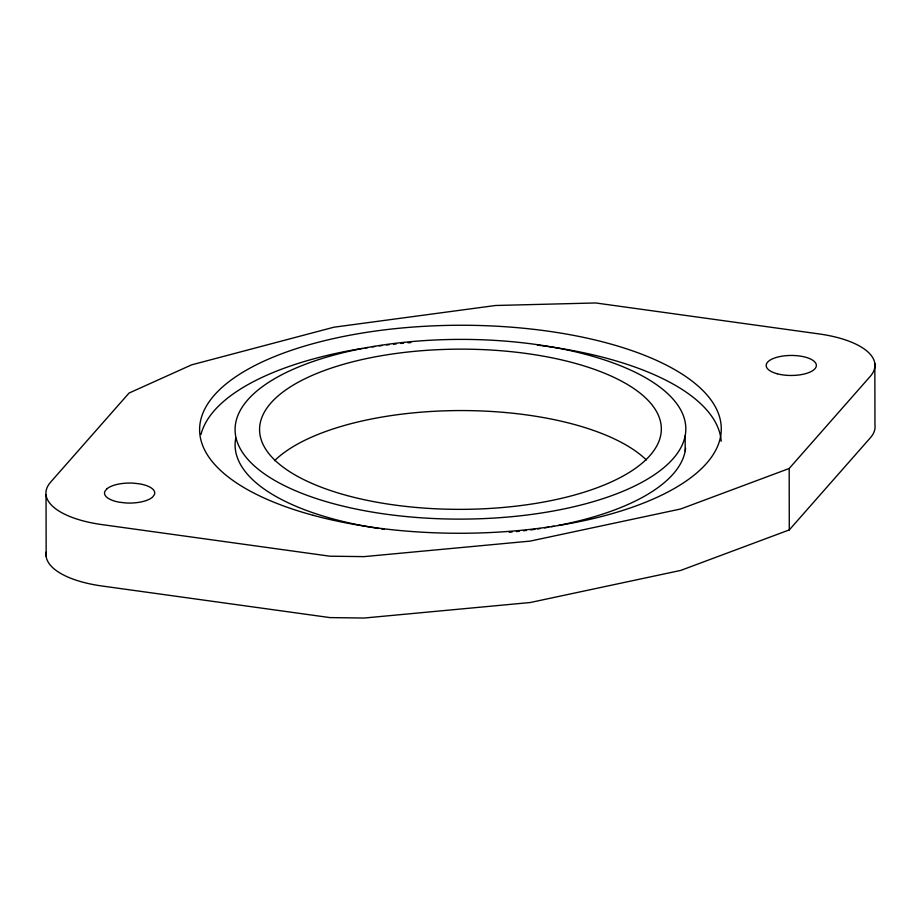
<?xml version="1.0" encoding="UTF-8"?>
<svg xmlns="http://www.w3.org/2000/svg" width="921" height="921" viewBox="0 0 921 921"><rect width="100%" height="100%" fill="white"/><g stroke="black" fill="none" stroke-linecap="round" stroke-linejoin="round"><path stroke-width="1.38" d="M789.182 468.501L870.23 376.401A83.707 33.375 -0.1 0 0 819.011 333.92L595.714 302.963L495.544 305.496L333.839 327.22L191.591 364.854L129.021 393.071L50.655 482.109A83.707 33.375 -0.1 0 0 101.874 524.59L329.868 556.192L364.037 556.629L530.116 541.111L680.631 509.002L789.182 468.501L789.285 529.909L680.734 570.41L530.231 602.518L364.152 618.037L329.971 617.6L101.989 585.998A83.707 33.375 -0.1 0 1 46.269 552.047M789.285 529.909L870.345 437.809A83.707 33.375 -0.1 0 0 874.95 424.915L874.846 363.507M685.166 435.76A225.369 89.867 -0.1 0 1 333.252 503.626A225.369 89.867 -0.1 0 1 362.932 348.38A225.369 89.867 -0.1 0 1 685.166 435.76L685.189 451.106M46.05 495.014L46.154 556.422M274.562 460.673A200.882 80.104 -0.1 0 1 460.339 410.559A200.882 80.104 -0.1 0 1 646.381 459.97M200.974 434.516A260.827 104.004 -0.1 0 1 362.471 348.368M365.234 347.931A260.827 104.004 -0.1 0 1 368.02 347.493M372.211 346.872A260.827 104.004 -0.1 0 1 375.02 346.469M379.268 345.893A260.827 104.004 -0.1 0 1 382.111 345.525M386.394 344.995A260.827 104.004 -0.1 0 1 389.261 344.661M393.566 344.178A260.827 104.004 -0.1 0 1 396.444 343.878M400.773 343.452A260.827 104.004 -0.1 0 1 403.651 343.188M407.991 342.808A260.827 104.004 -0.1 0 1 410.87 342.577M537.346 345.11A260.827 104.004 -0.1 0 1 721.189 441.263M685.604 448.366A225.369 89.867 -0.1 0 1 557.988 525.477M554.016 526.225A225.369 89.867 -0.1 0 1 551.345 526.708M548.64 527.18A225.369 89.867 -0.1 0 1 544.553 527.86M540.42 528.516A225.369 89.867 -0.1 0 1 537.645 528.93M534.848 529.333A225.369 89.867 -0.1 0 1 530.634 529.909M526.398 530.45A225.369 89.867 -0.1 0 1 523.554 530.784M519.283 531.279A225.369 89.867 -0.1 0 1 516.416 531.578M512.122 532.004A225.369 89.867 -0.1 0 1 509.255 532.269M384.31 529.299A225.369 89.867 -0.1 0 1 381.421 528.884M378.543 528.447A225.369 89.867 -0.1 0 1 235.753 438.108M106.778 488.936L104.867 491.434A25.109 10.016 -0.1 0 0 119.2 502.187L125.475 502.935A25.109 10.016 -0.1 0 0 152.472 497.179L154.394 494.681A25.109 10.016 -0.1 0 0 140.05 483.928L133.787 483.18A25.109 10.016 -0.1 0 0 106.778 488.936M347.067 495.544A200.882 80.104 -0.1 0 0 660.748 435.057A200.882 80.104 -0.1 0 0 373.523 357.164A200.882 80.104 -0.1 0 0 347.067 495.544M777.094 373.742A25.109 10.016 -0.1 0 0 816.305 366.178A25.109 10.016 -0.1 0 0 780.398 356.45A25.109 10.016 -0.1 0 0 777.094 373.742M313.244 515.334A260.827 104.004 -0.1 0 0 720.521 436.784A260.827 104.004 -0.1 0 0 347.585 335.658A260.827 104.004 -0.1 0 0 313.244 515.334"/></g></svg>
